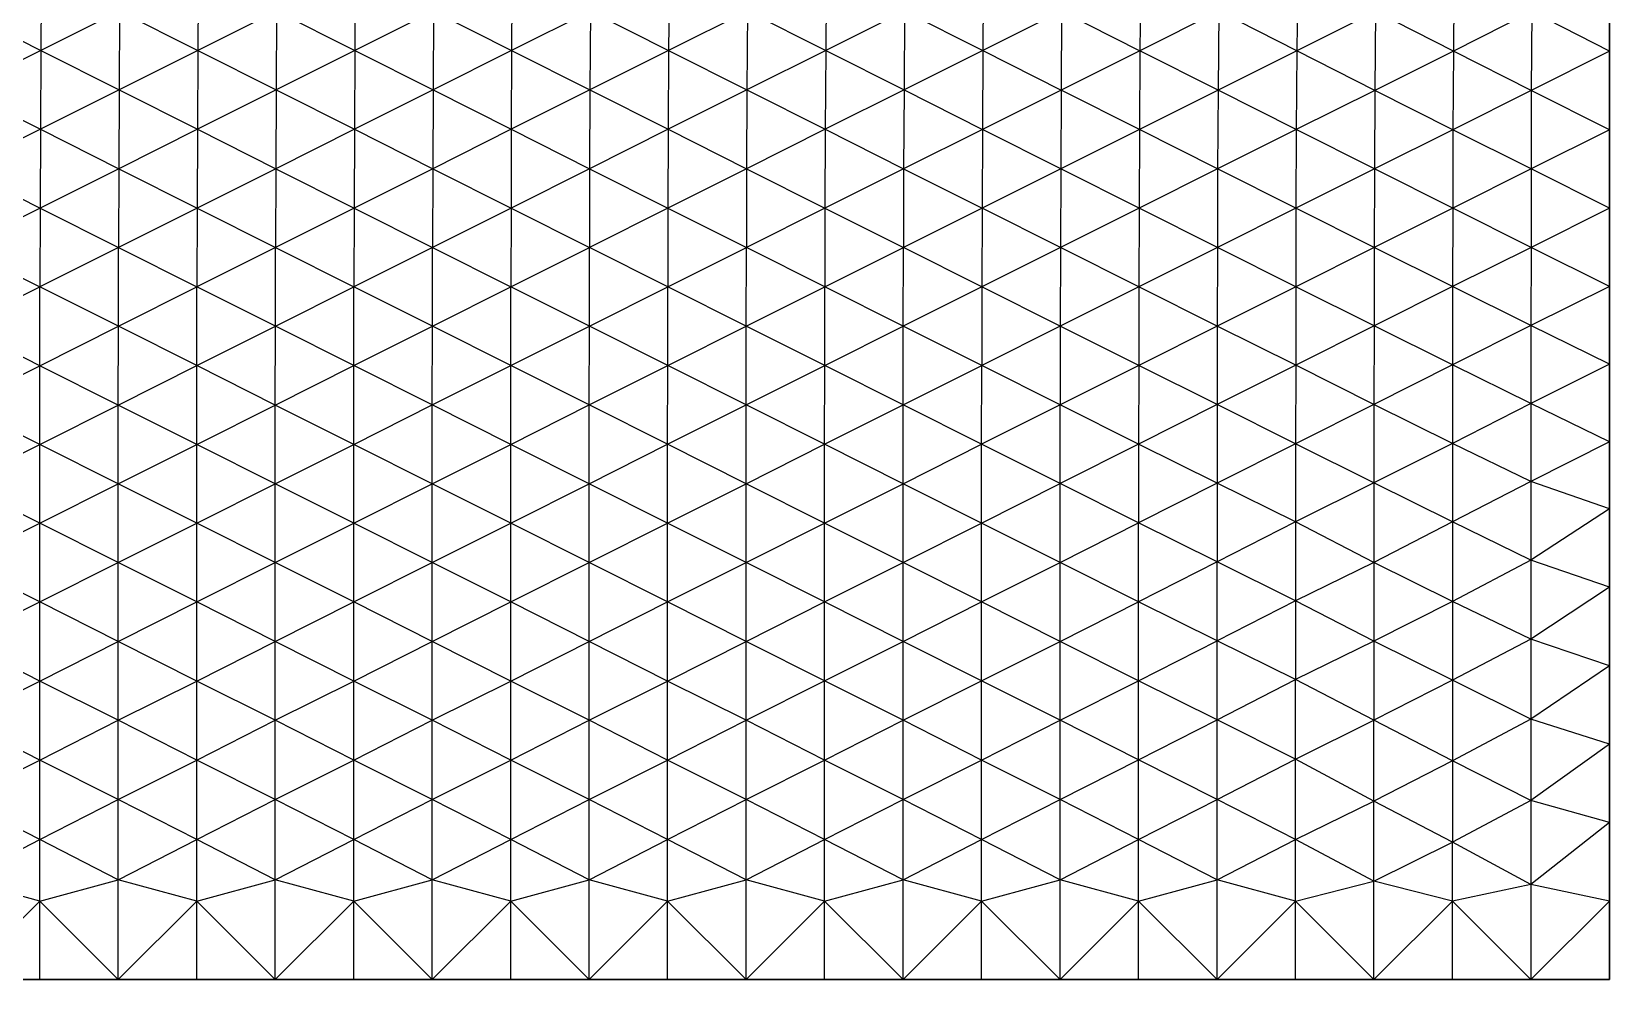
# Model space of a CAD drawing. Header units: inches. Extents: x 0 to 30, y -12 to 0.
# Drawn here: x 19.95 to 30, y -12 to -5.96 of the extents above; entities that cross this region are included whole.
import ezdxf

# ---------------------------------------------------------------- set-up
doc = ezdxf.new("R2010")
doc.units = ezdxf.units.IN
doc.header["$MEASUREMENT"] = 0
doc.layers.add('GEOFEM_ACTIVE_AREAS', color=2, linetype='Continuous')
doc.layers.add('GEOFEM_ACTIVE_MESH', color=4, linetype='Continuous')

msp = doc.modelspace()

# ---------------------------------------------------------------- linework, layer by layer
at = {"layer": 'GEOFEM_ACTIVE_AREAS'}
msp.add_lwpolyline([(19.5, -12), (20, -12), (20.5, -12), (21, -12), (21.5, -12), (22, -12), (22.5, -12), (23, -12), (23.5, -12), (24, -12), (24.5, -12), (25, -12), (25.5, -12), (26, -12), (26.5, -12), (27, -12), (27.5, -12), (28, -12), (28.5, -12), (29, -12), (29.5, -12), (30, -12), (30, -11.5), (30, -11), (30, -10.5), (30, -10), (30, -9.5), (30, -9), (30, -8.574), (30, -8.078), (30, -7.582), (30, -7.084), (30, -6.584), (30, -6.084), (30, -5.58)], dxfattribs=at)
at = {"layer": 'GEOFEM_ACTIVE_MESH'}
for p, q in [((20.009, -5.574), (20.006, -6.078)), ((21.009, -5.575), (21.006, -6.078)), ((22.009, -5.575), (22.006, -6.078)), ((23.009, -5.575), (23.006, -6.078)), ((24.01, -5.575), (24.006, -6.078)), ((25.01, -5.575), (25.007, -6.079)), ((26.012, -5.575), (26.008, -6.079)), ((27.015, -5.575), (27.008, -6.08)), ((28.014, -5.578), (28.009, -6.081)), ((29.011, -5.579), (29.006, -6.082)), ((30, -5.58), (30, -6.084)), ((19.508, -5.826), (20.006, -6.078)), ((20.507, -5.827), (20.006, -6.078)), ((20.507, -5.827), (20.505, -6.33)), ((20.507, -5.827), (21.006, -6.078)), ((21.507, -5.827), (21.006, -6.078)), ((21.507, -5.827), (21.505, -6.33)), ((21.507, -5.827), (22.006, -6.078)), ((22.508, -5.827), (22.006, -6.078)), ((22.508, -5.827), (22.505, -6.33)), ((22.508, -5.827), (23.006, -6.078)), ((23.508, -5.827), (23.006, -6.078)), ((23.508, -5.827), (23.505, -6.33)), ((23.508, -5.827), (24.006, -6.078)), ((24.508, -5.827), (24.006, -6.078)), ((24.508, -5.827), (24.505, -6.33)), ((24.508, -5.827), (25.007, -6.079)), ((25.509, -5.827), (25.007, -6.079)), ((25.509, -5.827), (25.506, -6.33)), ((25.509, -5.827), (26.008, -6.079)), ((26.51, -5.828), (26.008, -6.079)), ((26.51, -5.828), (26.506, -6.331)), ((26.51, -5.828), (27.008, -6.08)), ((27.511, -5.829), (27.008, -6.08)), ((27.511, -5.829), (27.507, -6.332)), ((28.009, -6.081), (27.511, -5.829)), ((28.51, -5.831), (28.009, -6.081)), ((28.51, -5.831), (28.506, -6.333)), ((29.006, -6.082), (28.51, -5.831)), ((29.505, -5.831), (29.006, -6.082)), ((29.505, -5.831), (29.502, -6.334)), ((30, -6.084), (29.505, -5.831)), ((20.006, -6.078), (19.505, -6.329)), ((20.006, -6.078), (20.004, -6.581)), ((20.006, -6.078), (20.505, -6.33)), ((21.006, -6.078), (20.505, -6.33)), ((21.006, -6.078), (21.004, -6.581)), ((21.006, -6.078), (21.505, -6.33)), ((22.006, -6.078), (21.505, -6.33)), ((22.006, -6.078), (22.004, -6.581)), ((22.006, -6.078), (22.505, -6.33)), ((23.006, -6.078), (22.505, -6.33)), ((23.006, -6.078), (23.004, -6.581)), ((23.006, -6.078), (23.505, -6.33)), ((24.006, -6.078), (23.505, -6.33)), ((24.006, -6.078), (24.004, -6.581)), ((24.006, -6.078), (24.505, -6.33)), ((25.007, -6.079), (24.505, -6.33)), ((25.007, -6.079), (25.004, -6.581)), ((25.007, -6.079), (25.506, -6.33)), ((26.008, -6.079), (25.506, -6.33)), ((26.008, -6.079), (26.005, -6.582)), ((26.008, -6.079), (26.506, -6.331)), ((27.008, -6.08), (26.506, -6.331)), ((27.008, -6.08), (27.005, -6.582)), ((27.507, -6.332), (27.008, -6.08)), ((28.009, -6.081), (27.507, -6.332)), ((28.009, -6.081), (28.005, -6.583)), ((28.506, -6.333), (28.009, -6.081)), ((29.006, -6.082), (28.506, -6.333)), ((29.006, -6.082), (29.003, -6.584)), ((29.502, -6.334), (29.006, -6.082)), ((30, -6.084), (29.502, -6.334)), ((30, -6.084), (30, -6.584)), ((19.505, -6.329), (20.004, -6.581)), ((20.505, -6.33), (20.004, -6.581)), ((20.505, -6.33), (20.503, -6.832)), ((20.505, -6.33), (21.004, -6.581)), ((21.505, -6.33), (21.004, -6.581)), ((21.505, -6.33), (21.503, -6.832)), ((21.505, -6.33), (22.004, -6.581)), ((22.505, -6.33), (22.004, -6.581)), ((22.505, -6.33), (22.503, -6.832)), ((22.505, -6.33), (23.004, -6.581)), ((23.505, -6.33), (23.004, -6.581)), ((23.505, -6.33), (23.503, -6.832)), ((23.505, -6.33), (24.004, -6.581)), ((24.505, -6.33), (24.004, -6.581)), ((24.505, -6.33), (24.503, -6.832)), ((24.505, -6.33), (25.004, -6.581)), ((25.506, -6.33), (25.004, -6.581)), ((25.506, -6.33), (25.503, -6.833)), ((25.506, -6.33), (26.005, -6.582)), ((26.506, -6.331), (26.005, -6.582)), ((26.506, -6.331), (26.504, -6.833)), ((27.005, -6.582), (26.506, -6.331)), ((27.507, -6.332), (27.005, -6.582)), ((27.507, -6.332), (27.504, -6.834)), ((28.005, -6.583), (27.507, -6.332)), ((28.506, -6.333), (28.005, -6.583)), ((28.506, -6.333), (28.503, -6.834)), ((29.003, -6.584), (28.506, -6.333)), ((29.502, -6.334), (29.003, -6.584)), ((29.502, -6.334), (29.501, -6.834)), ((30, -6.584), (29.502, -6.334)), ((20.004, -6.581), (19.503, -6.832)), ((20.004, -6.581), (20.002, -7.083)), ((20.004, -6.581), (20.503, -6.832)), ((21.004, -6.581), (20.503, -6.832)), ((21.004, -6.581), (21.002, -7.083)), ((21.004, -6.581), (21.503, -6.832)), ((22.004, -6.581), (21.503, -6.832)), ((22.004, -6.581), (22.002, -7.083)), ((22.004, -6.581), (22.503, -6.832)), ((23.004, -6.581), (22.503, -6.832)), ((23.004, -6.581), (23.002, -7.083)), ((23.004, -6.581), (23.503, -6.832)), ((24.004, -6.581), (23.503, -6.832)), ((24.004, -6.581), (24.002, -7.083)), ((24.004, -6.581), (24.503, -6.832)), ((25.004, -6.581), (24.503, -6.832)), ((25.004, -6.581), (25.002, -7.083)), ((25.004, -6.581), (25.503, -6.833)), ((26.005, -6.582), (25.503, -6.833)), ((26.005, -6.582), (26.003, -7.084)), ((26.504, -6.833), (26.005, -6.582)), ((27.005, -6.582), (26.504, -6.833)), ((27.005, -6.582), (27.003, -7.084)), ((27.504, -6.834), (27.005, -6.582)), ((28.005, -6.583), (27.504, -6.834)), ((28.005, -6.583), (28.003, -7.084)), ((28.503, -6.834), (28.005, -6.583)), ((29.003, -6.584), (28.503, -6.834)), ((29.003, -6.584), (29.002, -7.084)), ((29.501, -6.834), (29.003, -6.584)), ((30, -6.584), (29.501, -6.834)), ((30, -6.584), (30, -7.084)), ((19.503, -6.832), (20.002, -7.083)), ((20.503, -6.832), (20.002, -7.083)), ((20.503, -6.832), (20.502, -7.334)), ((20.503, -6.832), (21.002, -7.083)), ((21.503, -6.832), (21.002, -7.083)), ((21.503, -6.832), (21.502, -7.334)), ((21.503, -6.832), (22.002, -7.083)), ((22.503, -6.832), (22.002, -7.083)), ((22.503, -6.832), (22.502, -7.334)), ((22.503, -6.832), (23.002, -7.083)), ((23.503, -6.832), (23.002, -7.083)), ((23.503, -6.832), (23.502, -7.334)), ((23.503, -6.832), (24.002, -7.083)), ((24.503, -6.832), (24.002, -7.083)), ((24.503, -6.832), (24.502, -7.334)), ((24.503, -6.832), (25.002, -7.083)), ((25.503, -6.833), (25.002, -7.083)), ((25.503, -6.833), (25.502, -7.334)), ((25.503, -6.833), (26.003, -7.084)), ((26.504, -6.833), (26.003, -7.084)), ((26.504, -6.833), (26.502, -7.335)), ((27.003, -7.084), (26.504, -6.833)), ((27.504, -6.834), (27.003, -7.084)), ((27.504, -6.834), (27.502, -7.335)), ((28.003, -7.084), (27.504, -6.834)), ((28.503, -6.834), (28.003, -7.084)), ((28.503, -6.834), (28.502, -7.335)), ((29.002, -7.084), (28.503, -6.834)), ((29.501, -6.834), (29.002, -7.084)), ((30, -7.084), (29.501, -6.834)), ((29.501, -6.834), (29.501, -7.334)), ((20.002, -7.083), (19.502, -7.334)), ((20.002, -7.083), (20.001, -7.585)), ((20.002, -7.083), (20.502, -7.334)), ((21.002, -7.083), (20.502, -7.334)), ((21.002, -7.083), (21.001, -7.585)), ((21.002, -7.083), (21.502, -7.334)), ((22.002, -7.083), (21.502, -7.334)), ((22.002, -7.083), (22.001, -7.585)), ((22.002, -7.083), (22.502, -7.334)), ((23.002, -7.083), (22.502, -7.334)), ((23.002, -7.083), (23.001, -7.585)), ((23.002, -7.083), (23.502, -7.334)), ((24.002, -7.083), (23.502, -7.334)), ((24.002, -7.083), (24.001, -7.585)), ((24.002, -7.083), (24.502, -7.334)), ((25.002, -7.083), (24.502, -7.334)), ((25.002, -7.083), (25.001, -7.585)), ((25.002, -7.083), (25.502, -7.334)), ((26.003, -7.084), (25.502, -7.334)), ((26.003, -7.084), (26.001, -7.585)), ((26.502, -7.335), (26.003, -7.084)), ((27.003, -7.084), (26.502, -7.335)), ((27.003, -7.084), (27.001, -7.585)), ((27.502, -7.335), (27.003, -7.084)), ((28.003, -7.084), (27.502, -7.335)), ((28.003, -7.084), (28.001, -7.585)), ((28.502, -7.335), (28.003, -7.084)), ((29.002, -7.084), (28.502, -7.335)), ((29.002, -7.084), (29.001, -7.584)), ((29.501, -7.334), (29.002, -7.084)), ((30, -7.084), (29.501, -7.334)), ((30, -7.084), (30, -7.582)), ((19.502, -7.334), (20.001, -7.585)), ((20.502, -7.334), (20.001, -7.585)), ((20.501, -7.836), (20.502, -7.334)), ((20.502, -7.334), (21.001, -7.585)), ((21.502, -7.334), (21.001, -7.585)), ((21.501, -7.836), (21.502, -7.334)), ((21.502, -7.334), (22.001, -7.585)), ((22.502, -7.334), (22.001, -7.585)), ((22.501, -7.836), (22.502, -7.334)), ((22.502, -7.334), (23.001, -7.585)), ((23.001, -7.585), (23.502, -7.334)), ((23.501, -7.836), (23.502, -7.334)), ((24.001, -7.585), (23.502, -7.334)), ((24.001, -7.585), (24.502, -7.334)), ((24.501, -7.836), (24.502, -7.334)), ((25.001, -7.585), (24.502, -7.334)), ((25.001, -7.585), (25.502, -7.334)), ((25.501, -7.836), (25.502, -7.334)), ((26.001, -7.585), (25.502, -7.334)), ((26.502, -7.335), (26.001, -7.585)), ((26.502, -7.335), (26.501, -7.836)), ((27.001, -7.585), (26.502, -7.335)), ((27.502, -7.335), (27.001, -7.585)), ((27.502, -7.335), (27.501, -7.836)), ((28.001, -7.585), (27.502, -7.335)), ((28.502, -7.335), (28.001, -7.585)), ((28.502, -7.335), (28.501, -7.834)), ((29.001, -7.584), (28.502, -7.335)), ((29.501, -7.334), (29.001, -7.584)), ((29.501, -7.334), (29.5, -7.832)), ((30, -7.582), (29.501, -7.334)), ((19.501, -7.836), (20.001, -7.585)), ((20.501, -7.836), (20.001, -7.585)), ((20.001, -8.088), (20.001, -7.585)), ((20.501, -7.836), (21.001, -7.585)), ((21.501, -7.836), (21.001, -7.585)), ((21.001, -8.087), (21.001, -7.585)), ((21.501, -7.836), (22.001, -7.585)), ((22.501, -7.836), (22.001, -7.585)), ((22.001, -8.087), (22.001, -7.585)), ((22.501, -7.836), (23.001, -7.585)), ((23.001, -8.087), (23.001, -7.585)), ((23.501, -7.836), (23.001, -7.585)), ((23.501, -7.836), (24.001, -7.585)), ((24.001, -8.087), (24.001, -7.585)), ((24.501, -7.836), (24.001, -7.585)), ((24.501, -7.836), (25.001, -7.585)), ((25.001, -8.087), (25.001, -7.585)), ((25.501, -7.836), (25.001, -7.585)), ((26.001, -7.585), (25.501, -7.836)), ((26.501, -7.836), (26.001, -7.585)), ((26.001, -7.585), (26.001, -8.087)), ((27.001, -7.585), (26.501, -7.836)), ((27.501, -7.836), (27.001, -7.585)), ((27.001, -7.585), (27.001, -8.086)), ((28.001, -7.585), (27.501, -7.836)), ((28.501, -7.834), (28.001, -7.585)), ((28.001, -7.585), (28.001, -8.085)), ((29.001, -7.584), (28.501, -7.834)), ((29.001, -7.584), (29, -8.083)), ((29.5, -7.832), (29.001, -7.584)), ((30, -7.582), (29.5, -7.832)), ((30, -7.582), (30, -8.078)), ((20.001, -8.088), (19.501, -7.836)), ((20.001, -8.088), (20.501, -7.836)), ((20.5, -8.339), (20.501, -7.836)), ((21.001, -8.087), (20.501, -7.836)), ((21.001, -8.087), (21.501, -7.836)), ((21.5, -8.339), (21.501, -7.836)), ((22.001, -8.087), (21.501, -7.836)), ((22.001, -8.087), (22.501, -7.836)), ((22.5, -8.338), (22.501, -7.836)), ((23.001, -8.087), (22.501, -7.836)), ((23.001, -8.087), (23.501, -7.836)), ((23.5, -8.338), (23.501, -7.836)), ((24.001, -8.087), (23.501, -7.836)), ((24.001, -8.087), (24.501, -7.836)), ((24.5, -8.338), (24.501, -7.836)), ((25.001, -8.087), (24.501, -7.836)), ((25.001, -8.087), (25.501, -7.836)), ((25.5, -8.338), (25.501, -7.836)), ((26.001, -8.087), (25.501, -7.836)), ((26.501, -7.836), (26.001, -8.087)), ((26.501, -7.836), (26.5, -8.337)), ((27.001, -8.086), (26.501, -7.836)), ((27.501, -7.836), (27.001, -8.086)), ((27.501, -7.836), (27.5, -8.336)), ((28.001, -8.085), (27.501, -7.836)), ((28.501, -7.834), (28.001, -8.085)), ((28.501, -7.834), (28.5, -8.335)), ((29, -8.083), (28.501, -7.834)), ((29.5, -7.832), (29, -8.083)), ((30, -8.078), (29.5, -7.832)), ((29.5, -7.832), (29.5, -8.329)), ((19.5, -8.339), (20.001, -8.088)), ((20, -8.59), (20.001, -8.088)), ((20.5, -8.339), (20.001, -8.088)), ((20.5, -8.339), (21.001, -8.087)), ((21, -8.59), (21.001, -8.087)), ((21.5, -8.339), (21.001, -8.087)), ((21.5, -8.339), (22.001, -8.087)), ((22, -8.59), (22.001, -8.087)), ((22.5, -8.338), (22.001, -8.087)), ((22.5, -8.338), (23.001, -8.087)), ((23, -8.59), (23.001, -8.087)), ((23.5, -8.338), (23.001, -8.087)), ((23.5, -8.338), (24.001, -8.087)), ((24, -8.589), (24.001, -8.087)), ((24.5, -8.338), (24.001, -8.087)), ((24.5, -8.338), (25.001, -8.087)), ((25, -8.589), (25.001, -8.087)), ((25.5, -8.338), (25.001, -8.087)), ((25.5, -8.338), (26.001, -8.087)), ((26, -8.589), (26.001, -8.087)), ((26.5, -8.337), (26.001, -8.087)), ((27.001, -8.086), (26.5, -8.337)), ((27.001, -8.086), (27, -8.587)), ((27.5, -8.336), (27.001, -8.086)), ((28.001, -8.085), (27.5, -8.336)), ((28.001, -8.085), (28, -8.586)), ((28.5, -8.335), (28.001, -8.085)), ((29, -8.083), (28.5, -8.335)), ((29.5, -8.329), (29, -8.083)), ((29, -8.083), (29, -8.583)), ((30, -8.078), (29.5, -8.329)), ((30, -8.078), (30, -8.574)), ((20, -8.59), (19.5, -8.339)), ((20, -8.59), (20.5, -8.339)), ((21, -8.59), (20.5, -8.339)), ((20.5, -8.841), (20.5, -8.339)), ((21, -8.59), (21.5, -8.339)), ((22, -8.59), (21.5, -8.339)), ((21.5, -8.841), (21.5, -8.339)), ((22, -8.59), (22.5, -8.338)), ((23, -8.59), (22.5, -8.338)), ((22.5, -8.841), (22.5, -8.338)), ((23, -8.59), (23.5, -8.338)), ((24, -8.589), (23.5, -8.338)), ((23.5, -8.841), (23.5, -8.338)), ((24, -8.589), (24.5, -8.338)), ((24.5, -8.84), (24.5, -8.338)), ((25, -8.589), (24.5, -8.338)), ((25, -8.589), (25.5, -8.338)), ((25.5, -8.84), (25.5, -8.338)), ((26, -8.589), (25.5, -8.338)), ((26.5, -8.337), (26, -8.589)), ((27, -8.587), (26.5, -8.337)), ((26.5, -8.839), (26.5, -8.337)), ((27.5, -8.336), (27, -8.587)), ((28, -8.586), (27.5, -8.336)), ((27.5, -8.336), (27.5, -8.837)), ((28.5, -8.335), (28, -8.586)), ((29, -8.583), (28.5, -8.335)), ((28.5, -8.335), (28.5, -8.835)), ((29.5, -8.329), (29, -8.583)), ((30, -8.574), (29.5, -8.329)), ((29.5, -8.329), (29.5, -8.827)), ((19.5, -8.841), (20, -8.59)), ((20.5, -8.841), (20, -8.59)), ((20, -9.092), (20, -8.59)), ((20.5, -8.841), (21, -8.59)), ((21.5, -8.841), (21, -8.59)), ((21, -9.092), (21, -8.59)), ((21.5, -8.841), (22, -8.59)), ((22.5, -8.841), (22, -8.59)), ((22, -9.092), (22, -8.59)), ((22.5, -8.841), (23, -8.59)), ((23.5, -8.841), (23, -8.59)), ((23, -9.092), (23, -8.59)), ((23.5, -8.841), (24, -8.589)), ((24.5, -8.84), (24, -8.589)), ((24, -9.092), (24, -8.589)), ((24.5, -8.84), (25, -8.589)), ((25, -9.091), (25, -8.589)), ((25.5, -8.84), (25, -8.589)), ((25.5, -8.84), (26, -8.589)), ((26, -9.091), (26, -8.589)), ((26.5, -8.839), (26, -8.589)), ((27, -8.587), (26.5, -8.839)), ((27.5, -8.837), (27, -8.587)), ((27, -8.587), (27, -9.089)), ((28, -8.586), (27.5, -8.837)), ((28.5, -8.835), (28, -8.586)), ((28, -8.586), (28, -9.084)), ((29, -8.583), (28.5, -8.835)), ((29.5, -8.827), (29, -8.583)), ((29, -8.583), (29, -9.083)), ((30, -8.574), (29.5, -8.827)), ((30, -8.574), (30, -9)), ((20, -9.092), (19.5, -8.841)), ((20, -9.092), (20.5, -8.841)), ((21, -9.092), (20.5, -8.841)), ((20.5, -9.343), (20.5, -8.841)), ((21, -9.092), (21.5, -8.841)), ((22, -9.092), (21.5, -8.841)), ((21.5, -9.343), (21.5, -8.841)), ((22, -9.092), (22.5, -8.841)), ((23, -9.092), (22.5, -8.841)), ((22.5, -9.343), (22.5, -8.841)), ((23, -9.092), (23.5, -8.841)), ((24, -9.092), (23.5, -8.841)), ((23.5, -9.343), (23.5, -8.841)), ((24, -9.092), (24.5, -8.84)), ((25, -9.091), (24.5, -8.84)), ((24.5, -9.343), (24.5, -8.84)), ((25, -9.091), (25.5, -8.84)), ((25.5, -9.342), (25.5, -8.84)), ((26, -9.091), (25.5, -8.84)), ((26, -9.091), (26.5, -8.839)), ((26.5, -9.342), (26.5, -8.839)), ((27, -9.089), (26.5, -8.839)), ((27.5, -8.837), (27, -9.089)), ((28, -9.084), (27.5, -8.837)), ((27.5, -8.837), (27.5, -9.338)), ((28.5, -8.835), (28, -9.084)), ((29, -9.083), (28.5, -8.835)), ((28.5, -8.835), (28.5, -9.342)), ((29.5, -8.827), (29, -9.083)), ((30, -9), (29.5, -8.827)), ((29.5, -8.827), (29.5, -9.327)), ((30, -9), (29.5, -9.327)), ((30, -9), (30, -9.5)), ((19.5, -9.343), (20, -9.092)), ((20.5, -9.343), (20, -9.092)), ((20, -9.594), (20, -9.092)), ((20.5, -9.343), (21, -9.092)), ((21.5, -9.343), (21, -9.092)), ((21, -9.594), (21, -9.092)), ((21.5, -9.343), (22, -9.092)), ((22.5, -9.343), (22, -9.092)), ((22, -9.594), (22, -9.092)), ((22.5, -9.343), (23, -9.092)), ((23.5, -9.343), (23, -9.092)), ((23, -9.594), (23, -9.092)), ((23.5, -9.343), (24, -9.092)), ((24.5, -9.343), (24, -9.092)), ((24, -9.594), (24, -9.092)), ((24.5, -9.343), (25, -9.091)), ((25.5, -9.342), (25, -9.091)), ((25, -9.593), (25, -9.091)), ((25.5, -9.342), (26, -9.091)), ((26, -9.594), (26, -9.091)), ((26.5, -9.342), (26, -9.091)), ((26.5, -9.342), (27, -9.089)), ((27.5, -9.338), (27, -9.089)), ((27, -9.592), (27, -9.089)), ((28, -9.084), (27.5, -9.338)), ((28.5, -9.342), (28, -9.084)), ((28, -9.084), (28, -9.586)), ((29, -9.083), (28.5, -9.342)), ((29.5, -9.327), (29, -9.083)), ((29, -9.083), (29, -9.591)), ((20, -9.594), (19.5, -9.343)), ((20, -9.594), (20.5, -9.343)), ((21, -9.594), (20.5, -9.343)), ((20.5, -9.845), (20.5, -9.343)), ((21, -9.594), (21.5, -9.343)), ((22, -9.594), (21.5, -9.343)), ((21.5, -9.845), (21.5, -9.343)), ((22, -9.594), (22.5, -9.343)), ((23, -9.594), (22.5, -9.343)), ((22.5, -9.845), (22.5, -9.343)), ((23, -9.594), (23.5, -9.343)), ((24, -9.594), (23.5, -9.343)), ((23.5, -9.845), (23.5, -9.343)), ((24, -9.594), (24.5, -9.343)), ((25, -9.593), (24.5, -9.343)), ((24.5, -9.845), (24.5, -9.343)), ((25, -9.593), (25.5, -9.342)), ((26, -9.594), (25.5, -9.342)), ((25.5, -9.845), (25.5, -9.342)), ((26, -9.594), (26.5, -9.342)), ((26.5, -9.845), (26.5, -9.342)), ((27, -9.592), (26.5, -9.342)), ((27.5, -9.338), (27, -9.592)), ((28, -9.586), (27.5, -9.338)), ((27.5, -9.841), (27.5, -9.338)), ((28.5, -9.342), (28, -9.586)), ((29, -9.591), (28.5, -9.342)), ((28.5, -9.342), (28.5, -9.844)), ((29.5, -9.327), (29, -9.591)), ((30, -9.5), (29.5, -9.327)), ((29.5, -9.327), (29.5, -9.831)), ((30, -9.5), (29.5, -9.831)), ((30, -9.5), (30, -10)), ((19.5, -9.845), (20, -9.594)), ((20.5, -9.845), (20, -9.594)), ((20, -10.098), (20, -9.594)), ((20.5, -9.845), (21, -9.594)), ((21.5, -9.845), (21, -9.594)), ((21, -10.098), (21, -9.594)), ((21.5, -9.845), (22, -9.594)), ((22.5, -9.845), (22, -9.594)), ((22, -10.098), (22, -9.594)), ((22.5, -9.845), (23, -9.594)), ((23.5, -9.845), (23, -9.594)), ((23, -10.098), (23, -9.594)), ((23.5, -9.845), (24, -9.594)), ((24.5, -9.845), (24, -9.594)), ((24, -10.098), (24, -9.594)), ((24.5, -9.845), (25, -9.593)), ((25.5, -9.845), (25, -9.593)), ((25, -10.096), (25, -9.593)), ((25.5, -9.845), (26, -9.594)), ((26.5, -9.845), (26, -9.594)), ((26, -10.097), (26, -9.594)), ((26.5, -9.845), (27, -9.592)), ((27, -10.096), (27, -9.592)), ((27.5, -9.841), (27, -9.592)), ((28, -9.586), (27.5, -9.841)), ((28.5, -9.844), (28, -9.586)), ((28, -9.586), (28, -10.089)), ((29, -9.591), (28.5, -9.844)), ((29.5, -9.831), (29, -9.591)), ((29, -9.591), (29, -10.093)), ((20, -10.098), (19.5, -9.845)), ((20, -10.098), (20.5, -9.845)), ((21, -10.098), (20.5, -9.845)), ((20.5, -10.348), (20.5, -9.845)), ((21, -10.098), (21.5, -9.845)), ((22, -10.098), (21.5, -9.845)), ((21.5, -10.348), (21.5, -9.845)), ((22, -10.098), (22.5, -9.845)), ((23, -10.098), (22.5, -9.845)), ((22.5, -10.348), (22.5, -9.845)), ((23, -10.098), (23.5, -9.845)), ((24, -10.098), (23.5, -9.845)), ((23.5, -10.348), (23.5, -9.845)), ((24, -10.098), (24.5, -9.845)), ((25, -10.096), (24.5, -9.845)), ((24.5, -10.348), (24.5, -9.845)), ((25, -10.096), (25.5, -9.845)), ((26, -10.097), (25.5, -9.845)), ((25.5, -10.348), (25.5, -9.845)), ((26, -10.097), (26.5, -9.845)), ((27, -10.096), (26.5, -9.845)), ((26.5, -10.348), (26.5, -9.845)), ((27, -10.096), (27.5, -9.841)), ((27.5, -10.346), (27.5, -9.841)), ((28, -10.089), (27.5, -9.841)), ((28.5, -9.844), (28, -10.089)), ((29, -10.093), (28.5, -9.844)), ((28.5, -9.844), (28.5, -10.347)), ((29.5, -9.831), (29, -10.093)), ((30, -10), (29.5, -9.831)), ((29.5, -9.831), (29.5, -10.341)), ((30, -10), (29.5, -10.341)), ((30, -10), (30, -10.5)), ((19.5, -10.348), (20, -10.098)), ((20.5, -10.348), (20, -10.098)), ((20, -10.602), (20, -10.098)), ((20.5, -10.348), (21, -10.098)), ((21.5, -10.348), (21, -10.098)), ((21, -10.602), (21, -10.098)), ((21.5, -10.348), (22, -10.098)), ((22.5, -10.348), (22, -10.098)), ((22, -10.602), (22, -10.098)), ((22.5, -10.348), (23, -10.098)), ((23.5, -10.348), (23, -10.098)), ((23, -10.602), (23, -10.098)), ((23.5, -10.348), (24, -10.098)), ((24.5, -10.348), (24, -10.098)), ((24, -10.602), (24, -10.098)), ((24.5, -10.348), (25, -10.096)), ((25.5, -10.348), (25, -10.096)), ((25, -10.602), (25, -10.096)), ((25.5, -10.348), (26, -10.097)), ((26.5, -10.348), (26, -10.097)), ((26, -10.602), (26, -10.097)), ((26.5, -10.348), (27, -10.096)), ((27.5, -10.346), (27, -10.096)), ((27, -10.601), (27, -10.096)), ((27.5, -10.346), (28, -10.089)), ((28, -10.595), (28, -10.089)), ((28.5, -10.347), (28, -10.089)), ((29, -10.093), (28.5, -10.347)), ((29.5, -10.341), (29, -10.093)), ((29, -10.093), (29, -10.607)), ((20, -10.602), (19.5, -10.348)), ((20, -10.602), (20.5, -10.348)), ((21, -10.602), (20.5, -10.348)), ((20.5, -10.853), (20.5, -10.348)), ((21, -10.602), (21.5, -10.348)), ((22, -10.602), (21.5, -10.348)), ((21.5, -10.853), (21.5, -10.348)), ((22, -10.602), (22.5, -10.348)), ((23, -10.602), (22.5, -10.348)), ((22.5, -10.853), (22.5, -10.348)), ((23, -10.602), (23.5, -10.348)), ((24, -10.602), (23.5, -10.348)), ((23.5, -10.853), (23.5, -10.348)), ((24, -10.602), (24.5, -10.348)), ((25, -10.602), (24.5, -10.348)), ((24.5, -10.853), (24.5, -10.348)), ((25, -10.602), (25.5, -10.348)), ((26, -10.602), (25.5, -10.348)), ((25.5, -10.853), (25.5, -10.348)), ((26, -10.602), (26.5, -10.348)), ((27, -10.601), (26.5, -10.348)), ((26.5, -10.853), (26.5, -10.348)), ((27, -10.601), (27.5, -10.346)), ((28, -10.595), (27.5, -10.346)), ((27.5, -10.853), (27.5, -10.346)), ((28, -10.595), (28.5, -10.347)), ((29, -10.607), (28.5, -10.347)), ((28.5, -10.863), (28.5, -10.347)), ((29.5, -10.341), (29, -10.607)), ((30, -10.5), (29.5, -10.341)), ((29.5, -10.341), (29.5, -10.86)), ((30, -10.5), (29.5, -10.86)), ((30, -10.5), (30, -11)), ((19.5, -10.853), (20, -10.602)), ((20.5, -10.853), (20, -10.602)), ((20, -11.108), (20, -10.602)), ((20.5, -10.853), (21, -10.602)), ((21.5, -10.853), (21, -10.602)), ((21, -11.108), (21, -10.602)), ((21.5, -10.853), (22, -10.602)), ((22.5, -10.853), (22, -10.602)), ((22, -11.108), (22, -10.602)), ((22.5, -10.853), (23, -10.602)), ((23.5, -10.853), (23, -10.602)), ((23, -11.108), (23, -10.602)), ((23.5, -10.853), (24, -10.602)), ((24.5, -10.853), (24, -10.602)), ((24, -11.108), (24, -10.602)), ((24.5, -10.853), (25, -10.602)), ((25.5, -10.853), (25, -10.602)), ((25, -11.108), (25, -10.602)), ((25.5, -10.853), (26, -10.602)), ((26.5, -10.853), (26, -10.602)), ((26, -11.108), (26, -10.602)), ((26.5, -10.853), (27, -10.601)), ((27.5, -10.853), (27, -10.601)), ((27, -11.108), (27, -10.601)), ((27.5, -10.853), (28, -10.595)), ((28.5, -10.863), (28, -10.595)), ((28, -11.108), (28, -10.595)), ((29, -10.607), (28.5, -10.863)), ((29.5, -10.86), (29, -10.607)), ((29, -10.607), (29, -11.124)), ((20, -11.108), (19.5, -10.853)), ((20, -11.108), (20.5, -10.853)), ((21, -11.108), (20.5, -10.853)), ((20.5, -11.366), (20.5, -10.853)), ((21, -11.108), (21.5, -10.853)), ((22, -11.108), (21.5, -10.853)), ((21.5, -11.366), (21.5, -10.853)), ((22, -11.108), (22.5, -10.853)), ((23, -11.108), (22.5, -10.853)), ((22.5, -11.366), (22.5, -10.853)), ((23, -11.108), (23.5, -10.853)), ((24, -11.108), (23.5, -10.853)), ((23.5, -11.366), (23.5, -10.853)), ((24, -11.108), (24.5, -10.853)), ((25, -11.108), (24.5, -10.853)), ((24.5, -11.366), (24.5, -10.853)), ((25, -11.108), (25.5, -10.853)), ((26, -11.108), (25.5, -10.853)), ((25.5, -11.366), (25.5, -10.853)), ((26, -11.108), (26.5, -10.853)), ((27, -11.108), (26.5, -10.853)), ((26.5, -11.366), (26.5, -10.853)), ((27, -11.108), (27.5, -10.853)), ((28, -11.108), (27.5, -10.853)), ((27.5, -11.366), (27.5, -10.853)), ((28, -11.108), (28.5, -10.863)), ((29, -11.124), (28.5, -10.863)), ((28.5, -11.373), (28.5, -10.863)), ((29.5, -10.86), (29, -11.124)), ((30, -11), (29.5, -10.86)), ((29.5, -10.86), (29.5, -11.395)), ((30, -11), (29.5, -11.395)), ((30, -11), (30, -11.5)), ((19.5, -11.366), (20, -11.108)), ((20.5, -11.366), (20, -11.108)), ((20, -11.5), (20, -11.108)), ((20.5, -11.366), (21, -11.108)), ((21.5, -11.366), (21, -11.108)), ((21, -11.5), (21, -11.108)), ((21.5, -11.366), (22, -11.108)), ((22.5, -11.366), (22, -11.108)), ((22, -11.5), (22, -11.108)), ((22.5, -11.366), (23, -11.108)), ((23.5, -11.366), (23, -11.108)), ((23, -11.5), (23, -11.108)), ((23.5, -11.366), (24, -11.108)), ((24.5, -11.366), (24, -11.108)), ((24, -11.5), (24, -11.108)), ((24.5, -11.366), (25, -11.108)), ((25.5, -11.366), (25, -11.108)), ((25, -11.5), (25, -11.108)), ((25.5, -11.366), (26, -11.108)), ((26.5, -11.366), (26, -11.108)), ((26, -11.5), (26, -11.108)), ((26.5, -11.366), (27, -11.108)), ((27.5, -11.366), (27, -11.108)), ((27, -11.5), (27, -11.108)), ((27.5, -11.366), (28, -11.108)), ((28.5, -11.373), (28, -11.108)), ((28, -11.5), (28, -11.108)), ((28.5, -11.373), (29, -11.124)), ((29.5, -11.395), (29, -11.124)), ((29, -11.5), (29, -11.124)), ((20, -11.5), (19.5, -11.366)), ((20, -11.5), (20.5, -11.366)), ((21, -11.5), (20.5, -11.366)), ((20.5, -12), (20.5, -11.366)), ((21, -11.5), (21.5, -11.366)), ((22, -11.5), (21.5, -11.366)), ((21.5, -12), (21.5, -11.366)), ((22, -11.5), (22.5, -11.366)), ((23, -11.5), (22.5, -11.366)), ((22.5, -12), (22.5, -11.366)), ((23, -11.5), (23.5, -11.366)), ((24, -11.5), (23.5, -11.366)), ((23.5, -12), (23.5, -11.366)), ((24, -11.5), (24.5, -11.366)), ((25, -11.5), (24.5, -11.366)), ((24.5, -12), (24.5, -11.366)), ((25, -11.5), (25.5, -11.366)), ((26, -11.5), (25.5, -11.366)), ((25.5, -12), (25.5, -11.366)), ((26, -11.5), (26.5, -11.366)), ((27, -11.5), (26.5, -11.366)), ((26.5, -12), (26.5, -11.366)), ((27, -11.5), (27.5, -11.366)), ((28, -11.5), (27.5, -11.366)), ((27.5, -12), (27.5, -11.366)), ((28, -11.5), (28.5, -11.373)), ((29, -11.5), (28.5, -11.373)), ((28.5, -12), (28.5, -11.373)), ((29.5, -11.395), (29, -11.5)), ((30, -11.5), (29.5, -11.395)), ((29.5, -11.395), (29.5, -12)), ((20, -11.5), (19.5, -12)), ((20.5, -12), (20, -11.5)), ((20, -12), (20, -11.5)), ((21, -11.5), (20.5, -12)), ((21.5, -12), (21, -11.5)), ((21, -12), (21, -11.5)), ((22, -11.5), (21.5, -12)), ((22.5, -12), (22, -11.5)), ((22, -12), (22, -11.5)), ((23, -11.5), (22.5, -12)), ((23.5, -12), (23, -11.5)), ((23, -12), (23, -11.5)), ((24, -11.5), (23.5, -12)), ((24.5, -12), (24, -11.5)), ((24, -12), (24, -11.5)), ((25, -11.5), (24.5, -12)), ((25.5, -12), (25, -11.5)), ((25, -12), (25, -11.5)), ((26, -11.5), (25.5, -12)), ((26.5, -12), (26, -11.5)), ((26, -12), (26, -11.5)), ((27, -11.5), (26.5, -12)), ((27.5, -12), (27, -11.5)), ((27, -12), (27, -11.5)), ((28, -11.5), (27.5, -12)), ((28.5, -12), (28, -11.5)), ((28, -12), (28, -11.5)), ((29, -11.5), (28.5, -12)), ((29.5, -12), (29, -11.5)), ((29, -12), (29, -11.5)), ((30, -11.5), (29.5, -12)), ((30, -11.5), (30, -12)), ((20, -12), (19.5, -12)), ((20.5, -12), (20, -12)), ((21, -12), (20.5, -12)), ((21.5, -12), (21, -12)), ((22, -12), (21.5, -12)), ((22.5, -12), (22, -12)), ((23, -12), (22.5, -12)), ((23.5, -12), (23, -12)), ((24, -12), (23.5, -12)), ((24.5, -12), (24, -12)), ((25, -12), (24.5, -12)), ((25.5, -12), (25, -12)), ((26, -12), (25.5, -12)), ((26.5, -12), (26, -12)), ((27, -12), (26.5, -12)), ((27.5, -12), (27, -12)), ((28, -12), (27.5, -12)), ((28.5, -12), (28, -12)), ((29, -12), (28.5, -12)), ((29.5, -12), (29, -12)), ((30, -12), (29.5, -12))]:
    msp.add_line(p, q, dxfattribs=at)

doc.saveas('drawing.dxf')
